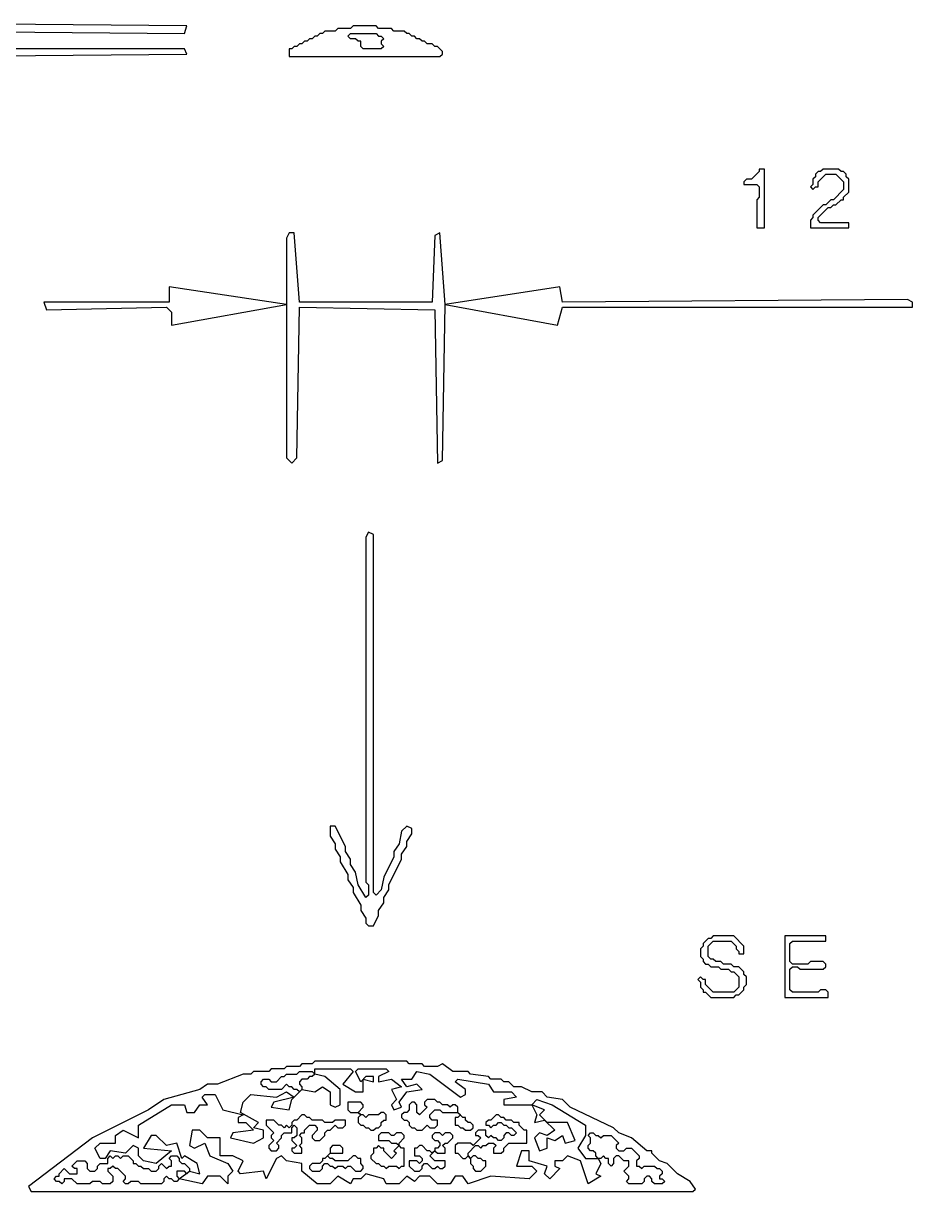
# Model space of a CAD drawing. Extents: x 17 to 323, y -435 to -5.
# Drawn here: x 168.1 to 202.9, y -97.3 to -51.6 of the extents above; entities that cross this region are included whole.
import ezdxf

# ---------------------------------------------------------------- set-up
doc = ezdxf.new("R2010")
doc.units = 0

msp = doc.modelspace()

# ---------------------------------------------------------------- linework, layer by layer
at = {"layer": 'CONTOURS'}
for p, q in [((174.5, -51.7), (163.3, -51.6)), ((163.6, -51.9), (174.4, -52)), ((174.4, -52), (174.5, -51.7)), ((179.7, -52), (179.6, -52.1)), ((179.8, -52), (179.7, -52)), ((179.9, -51.9), (179.8, -52)), ((180.3, -51.9), (179.9, -51.9)), ((180.4, -51.8), (180.3, -51.9)), ((180.9, -51.8), (180.4, -51.8)), ((180.8, -52.1), (180.9, -52)), ((181, -51.7), (180.9, -51.8)), ((180.9, -52), (181.9, -52)), ((181.9, -51.7), (181, -51.7)), ((182, -51.8), (181.9, -51.7)), ((181.9, -52), (182, -52.1)), ((182.5, -51.8), (182, -51.8)), ((182.6, -51.9), (182.5, -51.8)), ((183, -51.9), (182.6, -51.9)), ((183.1, -52), (183, -51.9)), ((183.2, -52), (183.1, -52)), ((183.3, -52.1), (183.2, -52)), ((178.7, -52.5), (178.6, -52.6)), ((178.8, -52.5), (178.7, -52.5)), ((178.9, -52.4), (178.8, -52.5)), ((179, -52.4), (178.9, -52.4)), ((179.1, -52.3), (179, -52.4)), ((179.2, -52.3), (179.1, -52.3)), ((179.3, -52.2), (179.2, -52.3)), ((179.4, -52.2), (179.3, -52.2)), ((179.5, -52.1), (179.4, -52.2)), ((179.6, -52.1), (179.5, -52.1)), ((180.9, -52.2), (180.8, -52.1)), ((181.1, -52.2), (180.9, -52.2)), ((181.2, -52.3), (181.1, -52.2)), ((181.3, -52.3), (181.2, -52.3)), ((181.3, -52.5), (181.3, -52.3)), ((181.4, -52.6), (181.3, -52.5)), ((182, -52.1), (182.1, -52.1)), ((182.1, -52.1), (182.2, -52.2)), ((182.2, -52.2), (182.1, -52.3)), ((182.1, -52.3), (182.1, -52.4)), ((182.1, -52.4), (182.2, -52.5)), ((182.2, -52.5), (182.1, -52.6)), ((183.4, -52.1), (183.3, -52.1)), ((183.5, -52.2), (183.4, -52.1)), ((183.6, -52.2), (183.5, -52.2)), ((183.7, -52.3), (183.6, -52.2)), ((183.8, -52.3), (183.7, -52.3)), ((183.9, -52.4), (183.8, -52.3)), ((184.1, -52.4), (183.9, -52.4)), ((184.2, -52.5), (184.1, -52.4)), ((184.3, -52.5), (184.2, -52.5)), ((184.5, -52.7), (184.3, -52.5)), ((163.4, -52.9), (174.5, -52.8)), ((174.4, -52.6), (163.5, -52.6)), ((174.5, -52.8), (174.4, -52.6)), ((178.5, -52.6), (178.5, -52.9)), ((178.6, -52.6), (178.5, -52.6)), ((178.5, -52.9), (184.4, -52.9)), ((182.1, -52.6), (181.4, -52.6)), ((184.4, -52.9), (184.5, -52.8)), ((184.5, -52.8), (184.5, -52.7)), ((196.9, -57.4), (196.6, -57.7)), ((196.9, -57.3), (196.9, -57.4)), ((197.1, -57.3), (196.9, -57.3)), ((197.1, -59.6), (197.1, -57.3)), ((199.2, -57.4), (199.1, -57.5)), ((199.1, -57.5), (199.1, -57.6)), ((199.3, -57.4), (199.2, -57.4)), ((199.2, -57.8), (199.5, -57.5)), ((199.4, -57.3), (199.3, -57.4)), ((200, -57.3), (199.4, -57.3)), ((199.5, -57.5), (199.9, -57.5)), ((199.9, -57.5), (200.2, -57.8)), ((200.1, -57.4), (200, -57.3)), ((200.2, -57.4), (200.1, -57.4)), ((200.3, -57.5), (200.2, -57.4)), ((200.3, -57.6), (200.3, -57.5)), ((196.4, -57.7), (196.3, -57.8)), ((196.3, -57.8), (196.3, -57.9)), ((196.3, -57.9), (196.8, -57.9)), ((196.6, -57.7), (196.4, -57.7)), ((196.8, -57.9), (196.9, -58)), ((196.9, -58), (196.9, -58.4)), ((199, -57.9), (198.9, -58)), ((198.9, -58), (199, -58.1)), ((199.1, -57.6), (199, -57.7)), ((199, -57.7), (199, -57.9)), ((199, -58.1), (199.1, -58)), ((199.1, -58), (199.2, -58)), ((199.2, -58), (199.2, -57.8)), ((200.2, -57.8), (200.2, -58.1)), ((200.4, -57.7), (200.3, -57.6)), ((200.4, -58.2), (200.4, -57.7)), ((196.9, -58.4), (196.8, -58.5)), ((200.2, -58.1), (199.8, -58.5)), ((200.2, -58.4), (200.4, -58.2)), ((200.2, -58.5), (200.2, -58.4)), ((196.8, -58.5), (196.8, -59.6)), ((199.4, -58.7), (199, -59.1)), ((199.2, -59.2), (199.6, -58.8)), ((199.5, -58.7), (199.4, -58.7)), ((199.7, -58.5), (199.5, -58.7)), ((199.6, -58.8), (199.7, -58.8)), ((199.8, -58.5), (199.7, -58.5)), ((199.7, -58.8), (199.8, -58.7)), ((199.8, -58.7), (199.9, -58.7)), ((199.9, -58.7), (200.1, -58.5)), ((200.1, -58.5), (200.2, -58.5)), ((199, -59.2), (198.9, -59.3)), ((198.9, -59.3), (198.9, -59.6)), ((199, -59.1), (199, -59.2)), ((199.2, -59.3), (199.2, -59.2)), ((199.3, -59.4), (199.2, -59.3)), ((200.4, -59.4), (199.3, -59.4)), ((200.4, -59.6), (200.4, -59.4)), ((178.5, -59.8), (178.4, -60)), ((178.7, -59.8), (178.5, -59.8)), ((178.9, -62.5), (178.7, -59.8)), ((184.4, -59.8), (184.2, -59.9)), ((184.6, -62.6), (184.4, -59.8)), ((196.8, -59.6), (197.1, -59.6)), ((198.9, -59.6), (200.4, -59.6)), ((178.4, -60), (178.4, -62.6)), ((184.2, -59.9), (184.1, -62.5)), ((178.4, -62.6), (173.8, -61.9)), ((173.8, -61.9), (173.8, -62.5)), ((189.1, -61.9), (184.6, -62.6)), ((189.2, -62.5), (189.1, -61.9)), ((168.9, -62.5), (169, -62.8)), ((173.8, -62.5), (168.9, -62.5)), ((173.9, -63.4), (178.4, -62.6)), ((178.4, -62.6), (178.4, -68.6)), ((184.1, -62.5), (178.9, -62.5)), ((184.5, -68.7), (184.6, -62.6)), ((184.6, -62.6), (189, -63.4)), ((202.7, -62.4), (189.2, -62.5)), ((202.9, -62.5), (202.7, -62.4)), ((202.9, -62.7), (202.9, -62.5)), ((169, -62.8), (173.7, -62.7)), ((173.7, -62.7), (173.9, -62.9)), ((173.9, -62.9), (173.9, -63.4)), ((178.8, -68.6), (178.9, -62.7)), ((178.9, -62.7), (184.2, -62.8)), ((184.2, -62.8), (184.3, -68.8)), ((189, -63.4), (189.2, -62.7)), ((189.2, -62.7), (202.9, -62.7)), ((178.4, -68.6), (178.6, -68.8)), ((178.6, -68.8), (178.8, -68.6)), ((184.3, -68.8), (184.5, -68.7)), ((181.6, -71.5), (181.5, -71.7)), ((181.5, -71.7), (181.5, -85.2)), ((181.8, -71.6), (181.6, -71.5)), ((181.8, -85.6), (181.8, -71.6)), ((180.3, -83), (180.1, -83)), ((180.1, -83), (180.1, -83.4)), ((180.7, -83.8), (180.3, -83)), ((183.1, -83), (182.9, -83.2)), ((183.3, -83.1), (183.1, -83)), ((183.3, -83.3), (183.3, -83.1)), ((180.1, -83.4), (180.3, -83.7)), ((182.9, -83.2), (182.8, -83.7)), ((183.1, -83.6), (183.3, -83.3)), ((183.1, -83.8), (183.1, -83.6)), ((180.3, -83.7), (180.3, -83.9)), ((180.3, -83.9), (180.5, -84.2)), ((180.7, -84), (180.7, -83.8)), ((180.9, -84.3), (180.7, -84)), ((182.8, -83.7), (182.6, -84)), ((182.6, -84), (182.6, -84.2)), ((182.9, -84.1), (183.1, -83.8)), ((180.5, -84.2), (180.5, -84.4)), ((180.5, -84.4), (180.8, -84.9)), ((180.9, -84.5), (180.9, -84.3)), ((181.1, -84.8), (180.9, -84.5)), ((182.6, -84.2), (182.2, -85)), ((182.4, -85.3), (182.9, -84.3)), ((182.9, -84.3), (182.9, -84.1)), ((180.8, -84.9), (180.8, -85.1)), ((181.2, -85.3), (181.1, -84.8)), ((182.2, -85), (182.1, -85.5)), ((180.8, -85.1), (181, -85.4)), ((181, -85.4), (181, -85.6)), ((181.5, -85.8), (181.2, -85.3)), ((181.5, -85.2), (181.6, -85.3)), ((181.6, -85.3), (181.6, -85.7)), ((182.4, -85.5), (182.4, -85.3)), ((181, -85.6), (181.3, -86.1)), ((181.6, -85.7), (181.5, -85.8)), ((181.9, -85.7), (181.8, -85.6)), ((182.1, -85.5), (181.9, -85.7)), ((182.2, -85.8), (182.4, -85.5)), ((182.2, -86), (182.2, -85.8)), ((181.3, -86.1), (181.3, -86.3)), ((181.3, -86.3), (181.5, -86.6)), ((182, -86.3), (182.2, -86)), ((182, -86.5), (182, -86.3)), ((181.5, -86.6), (181.5, -86.8)), ((181.5, -86.8), (181.6, -86.9)), ((181.8, -86.9), (182, -86.5)), ((181.6, -86.9), (181.8, -86.9)), ((194.7, -87.7), (194.6, -87.8)), ((194.9, -87.4), (194.7, -87.6)), ((194.7, -87.6), (194.7, -87.7)), ((195, -87.4), (194.9, -87.4)), ((194.9, -87.7), (195.1, -87.5)), ((194.9, -88.1), (194.9, -87.7)), ((195.1, -87.3), (195, -87.4)), ((195.9, -87.3), (195.1, -87.3)), ((195.1, -87.5), (195.8, -87.5)), ((195.8, -87.5), (196, -87.7)), ((196.3, -87.7), (195.9, -87.3)), ((196, -87.7), (196, -87.8)), ((196.3, -88), (196.3, -87.7)), ((197.9, -87.3), (197.9, -89.7)), ((199.5, -87.3), (197.9, -87.3)), ((198.1, -87.6), (198.2, -87.5)), ((198.1, -88.3), (198.1, -87.6)), ((198.2, -87.5), (199.5, -87.5)), ((199.5, -87.5), (199.5, -87.3)), ((194.6, -87.8), (194.6, -88.1)), ((194.6, -88.1), (194.7, -88.2)), ((194.7, -88.2), (194.7, -88.3)), ((195, -88.2), (194.9, -88.1)), ((195.1, -88.2), (195, -88.2)), ((195.2, -88.3), (195.1, -88.2)), ((196, -87.8), (196.1, -87.9)), ((196.1, -87.9), (196.1, -88)), ((196.1, -88), (196.3, -88)), ((194.7, -88.3), (194.8, -88.4)), ((194.8, -88.4), (194.9, -88.4)), ((194.9, -88.4), (195, -88.5)), ((195, -88.5), (195.3, -88.5)), ((195.4, -88.3), (195.2, -88.3)), ((195.3, -88.5), (195.4, -88.6)), ((195.5, -88.4), (195.4, -88.3)), ((195.4, -88.6), (195.7, -88.6)), ((195.8, -88.4), (195.5, -88.4)), ((195.7, -88.6), (195.8, -88.7)), ((195.9, -88.5), (195.8, -88.4)), ((196.1, -88.5), (195.9, -88.5)), ((196.3, -88.7), (196.1, -88.5)), ((198.2, -88.4), (198.1, -88.3)), ((198.1, -88.6), (198.2, -88.5)), ((198.1, -89.4), (198.1, -88.6)), ((198.8, -88.4), (198.2, -88.4)), ((198.2, -88.5), (198.4, -88.5)), ((198.4, -88.5), (198.5, -88.6)), ((198.5, -88.6), (199.4, -88.6)), ((198.9, -88.3), (198.8, -88.4)), ((199.4, -88.3), (198.9, -88.3)), ((199.5, -88.4), (199.4, -88.3)), ((199.4, -88.6), (199.5, -88.5)), ((199.5, -88.5), (199.5, -88.4)), ((194.6, -88.9), (194.5, -89)), ((194.5, -89), (194.6, -89.1)), ((194.7, -89), (194.6, -88.9)), ((194.6, -89.1), (194.6, -89.3)), ((194.8, -89), (194.7, -89)), ((194.8, -89.2), (194.8, -89)), ((195.8, -88.7), (195.9, -88.7)), ((195.9, -88.7), (196.1, -88.9)), ((196.1, -88.9), (196.1, -89.3)), ((196.3, -88.8), (196.3, -88.7)), ((196.4, -88.9), (196.3, -88.8)), ((196.4, -89.2), (196.4, -88.9)), ((194.6, -89.3), (194.7, -89.4)), ((194.7, -89.4), (194.7, -89.5)), ((194.7, -89.5), (194.8, -89.5)), ((195.1, -89.5), (194.8, -89.2)), ((194.8, -89.5), (195, -89.7)), ((195.9, -89.5), (195.1, -89.5)), ((196.1, -89.3), (195.9, -89.5)), ((196.1, -89.6), (196.3, -89.4)), ((196.3, -89.3), (196.4, -89.2)), ((196.3, -89.4), (196.3, -89.3)), ((198.2, -89.5), (198.1, -89.4)), ((199.2, -89.5), (198.2, -89.5)), ((199.3, -89.4), (199.2, -89.5)), ((199.5, -89.4), (199.3, -89.4)), ((199.6, -89.5), (199.5, -89.4)), ((199.6, -89.7), (199.6, -89.5)), ((195, -89.7), (195.9, -89.7)), ((195.9, -89.7), (196, -89.6)), ((196, -89.6), (196.1, -89.6)), ((197.9, -89.7), (199.6, -89.7)), ((179, -92.3), (178.9, -92.4)), ((179.4, -92.3), (179, -92.3)), ((179.5, -92.2), (179.4, -92.3)), ((183.1, -92.2), (179.5, -92.2)), ((183.2, -92.3), (183.1, -92.2)), ((183.7, -92.3), (183.2, -92.3)), ((183.8, -92.4), (183.7, -92.3)), ((184.5, -92.3), (184.3, -92.4)), ((184.9, -92.6), (184.5, -92.3)), ((176.7, -92.7), (175.7, -93.1)), ((177, -92.7), (176.7, -92.7)), ((177.1, -92.6), (177, -92.7)), ((177.7, -92.6), (177.1, -92.6)), ((177.8, -92.5), (177.7, -92.6)), ((178.3, -92.5), (177.8, -92.5)), ((178.4, -92.4), (178.3, -92.5)), ((178.3, -92.8), (178.4, -92.7)), ((178.9, -92.4), (178.4, -92.4)), ((178.4, -92.7), (178.8, -92.7)), ((178.8, -92.7), (178.9, -92.6)), ((178.9, -92.6), (179.4, -92.6)), ((179.4, -92.6), (179.5, -92.7)), ((179.5, -92.7), (179.4, -92.8)), ((179.5, -92.7), (179.5, -92.5)), ((179.5, -92.5), (180.9, -92.5)), ((179.9, -92.8), (179.5, -92.7)), ((181, -92.6), (180.6, -93.1)), ((180.9, -92.5), (181, -92.6)), ((181.1, -92.6), (181.2, -92.5)), ((181.3, -93), (181.1, -92.6)), ((181.2, -92.5), (182.3, -92.5)), ((182.4, -92.6), (182, -92.8)), ((182.3, -92.5), (182.4, -92.6)), ((183.3, -92.9), (183.5, -92.6)), ((183.5, -92.6), (184, -92.7)), ((184.3, -92.4), (183.8, -92.4)), ((184, -92.7), (185.2, -93.6)), ((185.5, -92.6), (184.9, -92.6)), ((185.6, -92.7), (185.5, -92.6)), ((186.3, -92.8), (185.6, -92.7)), ((175.3, -93.1), (175, -93.3)), ((175.7, -93.1), (175.3, -93.1)), ((177.4, -93), (177.5, -92.9)), ((177.4, -93.1), (177.4, -93)), ((177.5, -93.2), (177.4, -93.1)), ((177.5, -92.9), (177.7, -92.9)), ((177.6, -93.2), (177.5, -93.2)), ((177.7, -93.3), (177.6, -93.2)), ((177.7, -92.9), (177.8, -93)), ((177.8, -93), (178, -93)), ((178, -93), (178.2, -92.8)), ((178.2, -92.8), (178.3, -92.8)), ((178.4, -93.1), (178.2, -93.3)), ((178.5, -93.2), (178.4, -93.1)), ((178.6, -93.2), (178.5, -93.2)), ((178.7, -93.3), (178.6, -93.2)), ((179, -92.9), (178.9, -93)), ((178.9, -93), (178.9, -93.1)), ((178.9, -93.1), (179, -93.2)), ((179.2, -92.9), (179, -92.9)), ((179, -93.2), (179, -93.3)), ((179.3, -92.8), (179.2, -92.9)), ((179.4, -92.8), (179.3, -92.8)), ((179.5, -93.4), (179.8, -93.2)), ((179.8, -93.2), (180.1, -93.4)), ((180.5, -93.3), (179.9, -92.8)), ((180.6, -93.1), (181.1, -93.4)), ((181.5, -92.8), (181.3, -93)), ((181.4, -93.4), (181.4, -92.9)), ((181.4, -92.9), (181.8, -93)), ((181.8, -92.8), (181.5, -92.8)), ((181.8, -93), (181.8, -92.8)), ((182, -92.8), (182, -93)), ((182, -93), (182.5, -92.9)), ((182.5, -92.9), (182.9, -93.2)), ((182.9, -93.2), (182.5, -93.3)), ((183.1, -93.2), (182.9, -92.9)), ((182.9, -92.9), (183.3, -92.9)), ((183.5, -93.1), (183.1, -93.2)), ((183.7, -93.3), (183.5, -93.1)), ((185, -93), (185.1, -92.9)), ((185.4, -93.3), (185, -93)), ((185.1, -92.9), (186.3, -93.1)), ((186.4, -92.9), (186.3, -92.8)), ((186.3, -93.1), (186.5, -93.4)), ((186.8, -92.9), (186.4, -92.9)), ((186.9, -93), (186.8, -92.9)), ((187.1, -93), (186.9, -93)), ((187.3, -93.2), (187.1, -93)), ((187.6, -93.2), (187.3, -93.2)), ((188, -93.4), (187.6, -93.2)), ((175, -93.3), (173.6, -93.7)), ((175.1, -93.6), (175.2, -93.5)), ((175.3, -93.9), (175.1, -93.6)), ((175.2, -93.5), (175.6, -93.5)), ((175.6, -93.5), (175.9, -94.1)), ((176.7, -93.8), (177, -93.5)), ((177, -93.5), (178, -93.6)), ((178.2, -93.3), (177.7, -93.3)), ((178.7, -93.6), (177.9, -93.8)), ((178, -93.6), (178.4, -93.4)), ((178.4, -93.4), (178.7, -93.6)), ((178.6, -93.7), (179, -93.3)), ((178.8, -93.3), (178.7, -93.3)), ((178.9, -93.4), (178.8, -93.3)), ((179, -93.3), (178.9, -93.4)), ((179, -93.3), (179.5, -93.4)), ((180.1, -93.4), (180.1, -93.9)), ((180.5, -93.9), (180.5, -93.3)), ((181.1, -93.4), (181.4, -93.4)), ((182.5, -93.3), (182.7, -93.7)), ((182.8, -93.8), (183.1, -93.4)), ((183.1, -93.4), (183.7, -93.3)), ((185.2, -93.6), (185.4, -93.5)), ((185.4, -93.5), (185.4, -93.3)), ((186.5, -93.4), (187.2, -93.4)), ((187.4, -93.6), (186.9, -93.7)), ((187.2, -93.4), (187.4, -93.6)), ((188.4, -93.4), (188, -93.4)), ((188.6, -93.6), (188.4, -93.4)), ((189.2, -93.7), (188.6, -93.6)), ((173, -94.1), (170.8, -95.2)), ((172.6, -94.7), (173.9, -93.9)), ((173.6, -93.7), (173, -94.1)), ((173.9, -93.9), (174.4, -93.9)), ((174.4, -93.9), (174.5, -94.2)), ((174.8, -94.2), (175, -93.9)), ((175, -93.9), (175.3, -93.9)), ((175.9, -94.1), (176.7, -94.3)), ((176.6, -94.2), (176.7, -93.8)), ((177.9, -93.8), (177.8, -94)), ((177.8, -94), (178.5, -94.1)), ((178.5, -94.1), (178.6, -93.7)), ((180.1, -93.9), (180.3, -94)), ((180.3, -94), (180.5, -93.9)), ((180.8, -93.8), (180.8, -94.1)), ((181.3, -93.8), (180.8, -93.8)), ((180.8, -94.1), (180.9, -94.2)), ((181.2, -94.2), (181.4, -94)), ((181.4, -93.9), (181.3, -93.8)), ((181.4, -94), (181.4, -93.9)), ((182.7, -93.7), (182.5, -93.9)), ((182.5, -93.9), (182.6, -94.1)), ((182.6, -94.1), (182.9, -94)), ((182.9, -94), (182.8, -93.8)), ((183.2, -94.1), (183.1, -94.2)), ((183.3, -93.8), (183.2, -93.9)), ((183.2, -93.9), (183.2, -94.1)), ((183.4, -93.8), (183.3, -93.8)), ((183.5, -93.9), (183.4, -93.8)), ((183.5, -94.2), (183.5, -93.9)), ((183.9, -94), (183.6, -94.3)), ((183.9, -93.7), (183.8, -93.8)), ((183.8, -93.8), (183.8, -93.9)), ((183.8, -93.9), (183.9, -94)), ((184.2, -93.7), (183.9, -93.7)), ((184, -94.3), (184.2, -94.1)), ((184.3, -93.8), (184.2, -93.7)), ((184.2, -94.1), (184.4, -94.1)), ((184.4, -93.8), (184.3, -93.8)), ((184.5, -93.9), (184.4, -93.8)), ((184.4, -94.1), (184.5, -94.2)), ((184.7, -93.9), (184.5, -93.9)), ((184.8, -94), (184.7, -93.9)), ((184.9, -93.9), (184.8, -94)), ((185, -93.9), (184.9, -93.9)), ((185.1, -94), (185, -93.9)), ((185.1, -94.2), (185.1, -94)), ((186.9, -93.7), (186.9, -93.9)), ((186.9, -93.9), (188, -93.9)), ((188, -93.9), (188.2, -93.7)), ((188, -93.9), (188.2, -94.3)), ((188.5, -94.1), (188, -93.9)), ((188.2, -93.7), (188.8, -93.9)), ((188.3, -94.3), (188.5, -94.1)), ((188.8, -93.9), (190.1, -94.7)), ((189.5, -94), (189.2, -93.7)), ((191.2, -94.8), (189.5, -94)), ((174.5, -94.2), (174.8, -94.2)), ((176.7, -94.3), (176.5, -94.4)), ((176.5, -94.4), (176.5, -94.6)), ((177.3, -94.6), (176.6, -94.2)), ((177.9, -94.5), (177.6, -94.5)), ((177.6, -94.5), (177.6, -94.7)), ((178.1, -94.7), (177.9, -94.5)), ((178.7, -94.5), (178.6, -94.6)), ((178.8, -94.5), (178.7, -94.5)), ((179, -94.3), (178.8, -94.5)), ((179.1, -94.3), (179, -94.3)), ((179.2, -94.4), (179.1, -94.3)), ((179.3, -94.4), (179.2, -94.4)), ((179.4, -94.5), (179.3, -94.4)), ((179.8, -94.5), (179.4, -94.5)), ((179.9, -94.6), (179.8, -94.5)), ((180.3, -94.5), (180.2, -94.6)), ((180.7, -94.5), (180.3, -94.5)), ((180.7, -94.7), (180.7, -94.5)), ((180.9, -94.2), (181.2, -94.2)), ((181.2, -94.2), (181.3, -94.3)), ((181.3, -94.3), (181.2, -94.2)), ((181.3, -94.3), (181.2, -94.4)), ((181.2, -94.4), (181.2, -94.6)), ((181.4, -94.3), (181.3, -94.3)), ((181.5, -94.4), (181.4, -94.3)), ((181.6, -94.3), (181.5, -94.4)), ((182, -94.3), (181.6, -94.3)), ((182.1, -94.2), (182, -94.3)), ((182.2, -94.2), (182.1, -94.2)), ((182.1, -94.6), (182.2, -94.5)), ((182.3, -94.3), (182.2, -94.2)), ((182.2, -94.5), (182.3, -94.5)), ((182.3, -94.5), (182.3, -94.3)), ((183, -94.2), (182.9, -94.3)), ((182.9, -94.3), (182.9, -94.4)), ((182.9, -94.4), (183, -94.5)), ((183.1, -94.2), (183, -94.2)), ((183, -94.5), (183.1, -94.5)), ((183.1, -94.5), (183.2, -94.6)), ((183.6, -94.3), (183.5, -94.2)), ((184, -94.4), (184, -94.3)), ((184.1, -94.5), (184, -94.4)), ((184.3, -94.5), (184.1, -94.5)), ((184.3, -94.7), (184.3, -94.5)), ((184.5, -94.2), (185.1, -94.2)), ((185.1, -94.4), (185, -94.4)), ((185, -94.4), (185, -94.7)), ((185.1, -94.2), (185.2, -94.3)), ((185.3, -94.4), (185.1, -94.2)), ((185.2, -94.3), (185.1, -94.4)), ((185.4, -94.4), (185.3, -94.4)), ((185.4, -94.5), (185.4, -94.4)), ((185.5, -94.6), (185.4, -94.5)), ((186.3, -94.5), (186.2, -94.6)), ((186.4, -94.5), (186.3, -94.5)), ((186.6, -94.3), (186.4, -94.5)), ((186.7, -94.3), (186.6, -94.3)), ((186.8, -94.4), (186.7, -94.3)), ((186.9, -94.4), (186.8, -94.4)), ((187, -94.5), (186.9, -94.4)), ((187.2, -94.5), (187, -94.5)), ((187.3, -94.6), (187.2, -94.5)), ((188.2, -94.3), (188.1, -94.6)), ((188.1, -94.6), (188.5, -94.5)), ((188.6, -94.6), (188.3, -94.3)), ((188.5, -94.5), (188.9, -94.9)), ((171.7, -95.1), (172, -94.9)), ((172, -94.9), (172.6, -95.2)), ((172.6, -95.2), (172.6, -94.7)), ((174.7, -94.9), (174.6, -95.5)), ((175, -94.9), (174.7, -94.9)), ((175.3, -95.2), (175, -94.9)), ((176.3, -95), (176.2, -95.2)), ((177.1, -94.9), (176.3, -95)), ((176.5, -94.6), (176.8, -94.6)), ((176.8, -94.6), (177.1, -94.9)), ((177.1, -94.8), (177.3, -94.6)), ((177.5, -94.9), (177.1, -94.8)), ((177.5, -95.2), (177.5, -94.9)), ((177.6, -94.7), (177.9, -95)), ((177.9, -95), (177.8, -95.1)), ((178.2, -94.7), (178.1, -94.7)), ((178.3, -94.8), (178.2, -94.7)), ((178.2, -95.1), (178.3, -95)), ((178.4, -94.7), (178.3, -94.8)), ((178.3, -95), (178.6, -95)), ((178.5, -94.8), (178.4, -94.7)), ((178.6, -94.7), (178.5, -94.8)), ((178.6, -94.6), (178.6, -94.7)), ((178.6, -94.8), (178.7, -94.7)), ((178.6, -95), (178.6, -94.8)), ((178.7, -94.7), (178.8, -94.8)), ((178.8, -94.8), (178.8, -95.1)), ((178.9, -95.1), (179, -95)), ((179, -95), (179.1, -95)), ((179.1, -94.9), (179.3, -94.7)), ((179.1, -95), (179.1, -94.9)), ((179.3, -94.7), (179.5, -94.7)), ((179.6, -94.9), (179.4, -95.1)), ((179.5, -94.7), (179.6, -94.8)), ((179.6, -94.8), (179.6, -94.9)), ((180.2, -94.6), (179.9, -94.6)), ((179.9, -95), (180, -94.9)), ((179.9, -95.1), (179.9, -95)), ((180, -94.9), (180.1, -94.9)), ((180.1, -94.9), (180.3, -94.7)), ((180.3, -94.7), (180.4, -94.8)), ((180.4, -94.8), (180.6, -94.8)), ((180.6, -94.8), (180.7, -94.7)), ((181.2, -94.6), (181.3, -94.7)), ((181.3, -94.7), (181.4, -94.7)), ((181.4, -94.7), (181.5, -94.8)), ((181.5, -94.8), (181.6, -94.8)), ((181.6, -94.8), (181.7, -94.9)), ((181.7, -94.9), (181.8, -94.9)), ((181.8, -94.9), (181.9, -94.8)), ((181.9, -94.8), (182, -94.8)), ((182, -94.8), (182.1, -94.7)), ((182.1, -95), (182, -95.1)), ((182.1, -94.7), (182.1, -94.6)), ((182.4, -95), (182.1, -95)), ((182.5, -95.1), (182.4, -95)), ((182.7, -95), (182.6, -95.1)), ((182.9, -95), (182.7, -95)), ((183, -95.1), (182.9, -95)), ((183.2, -94.6), (183.2, -94.7)), ((183.2, -94.7), (183.3, -94.8)), ((183.3, -94.8), (183.4, -94.8)), ((183.4, -94.8), (183.5, -94.9)), ((183.5, -94.9), (183.7, -94.9)), ((183.7, -94.9), (183.9, -94.7)), ((183.9, -94.7), (184, -94.8)), ((184, -94.8), (184.2, -94.8)), ((184.2, -95), (184.1, -95.1)), ((184.2, -94.8), (184.3, -94.7)), ((184.4, -95), (184.2, -95)), ((184.5, -95.1), (184.4, -95)), ((184.6, -95), (184.5, -95.1)), ((184.8, -95), (184.6, -95)), ((184.9, -95.1), (184.8, -95)), ((185, -94.7), (185.1, -94.7)), ((185.1, -94.7), (185.2, -94.8)), ((185.2, -94.8), (185.3, -94.8)), ((185.3, -94.8), (185.4, -94.9)), ((185.4, -94.9), (185.6, -94.9)), ((185.6, -94.6), (185.5, -94.6)), ((185.7, -94.7), (185.6, -94.6)), ((185.6, -94.9), (185.7, -94.8)), ((185.7, -94.8), (185.7, -94.7)), ((185.9, -94.9), (185.8, -95)), ((185.8, -95), (185.8, -95.1)), ((186.2, -94.9), (185.9, -94.9)), ((186.2, -94.6), (186.2, -94.7)), ((186.2, -94.7), (186.3, -94.7)), ((186.2, -95.1), (186.2, -94.9)), ((186.3, -94.7), (186.4, -94.8)), ((186.4, -94.8), (186.5, -94.7)), ((186.5, -94.7), (186.6, -94.7)), ((186.6, -94.7), (186.7, -94.6)), ((186.7, -94.6), (186.8, -94.6)), ((186.8, -94.6), (186.9, -94.7)), ((186.9, -94.7), (187, -94.7)), ((187, -95), (186.9, -95.1)), ((187, -94.7), (187.1, -94.8)), ((187.1, -95), (187, -95)), ((187.1, -94.8), (187.2, -94.8)), ((187.2, -95.1), (187.1, -95)), ((187.2, -94.8), (187.4, -95)), ((187.5, -94.6), (187.3, -94.6)), ((187.4, -95), (187.3, -95.1)), ((187.5, -94.7), (187.5, -94.6)), ((187.7, -94.9), (187.5, -94.7)), ((187.8, -94.9), (187.7, -94.9)), ((187.8, -95.4), (187.8, -94.9)), ((188.3, -95), (188.1, -95.2)), ((188.6, -95.1), (188.3, -95)), ((189.4, -94.6), (188.6, -94.6)), ((188.9, -94.9), (188.6, -95.1)), ((189.7, -95.3), (189.4, -94.6)), ((190.1, -94.7), (190.1, -95.1)), ((190.2, -95.1), (190.3, -95)), ((190.3, -95), (190.4, -95)), ((190.4, -95), (190.5, -95.1)), ((191.4, -95), (191.2, -94.8)), ((191.9, -95.2), (191.4, -95)), ((170.8, -95.2), (168.3, -97.1)), ((170.9, -95.6), (171.1, -95.4)), ((171.1, -95.4), (171.7, -95.4)), ((171.7, -95.4), (171.7, -95.1)), ((172.4, -95.5), (172.1, -95.8)), ((172.6, -95.6), (172.4, -95.5)), ((173.1, -95.1), (172.8, -95.6)), ((173.3, -95.1), (173.1, -95.1)), ((173.7, -95.5), (173.3, -95.1)), ((174.1, -95.4), (173.7, -95.5)), ((174.3, -96), (174.1, -95.4)), ((174.6, -95.5), (174.8, -95.6)), ((174.8, -95.6), (175.2, -95.4)), ((175.2, -95.4), (175.4, -95.9)), ((175.8, -95.2), (175.3, -95.2)), ((175.8, -95.9), (175.8, -95.2)), ((176.2, -95.2), (177.1, -95.4)), ((177.1, -95.4), (177.5, -95.2)), ((177.9, -95.3), (177.7, -95.5)), ((177.7, -95.5), (177.7, -95.6)), ((177.8, -95.1), (177.8, -95.2)), ((177.8, -95.2), (177.9, -95.3)), ((178, -95.4), (178.2, -95.2)), ((178.1, -95.5), (178, -95.4)), ((178.1, -95.6), (178.1, -95.5)), ((178.2, -95.2), (178.2, -95.1)), ((178.7, -95.2), (178.6, -95.2)), ((178.6, -95.2), (178.6, -95.3)), ((178.6, -95.3), (178.8, -95.5)), ((178.8, -95.1), (178.7, -95.2)), ((178.8, -95.5), (178.7, -95.6)), ((179, -95.2), (178.9, -95.1)), ((178.9, -95.5), (179, -95.4)), ((179, -95.6), (178.9, -95.5)), ((179, -95.4), (179, -95.2)), ((179.4, -95.1), (179.4, -95.2)), ((179.4, -95.2), (179.5, -95.3)), ((179.5, -95.3), (179.7, -95.3)), ((179.7, -95.3), (179.9, -95.1)), ((180.2, -95.5), (180.1, -95.6)), ((180.5, -95.5), (180.2, -95.5)), ((180.6, -95.6), (180.5, -95.5)), ((182, -95.5), (181.9, -95.6)), ((182, -95.1), (182, -95.3)), ((182, -95.3), (182.4, -95.3)), ((182.1, -95.6), (182, -95.5)), ((182.4, -95.3), (182.5, -95.4)), ((182.6, -95.1), (182.5, -95.1)), ((182.5, -95.4), (182.7, -95.4)), ((182.8, -95.5), (182.6, -95.7)), ((182.7, -95.4), (182.8, -95.5)), ((182.8, -95.4), (183, -95.2)), ((182.8, -95.5), (182.8, -95.4)), ((182.9, -95.6), (182.8, -95.5)), ((183, -95.2), (183, -95.1)), ((183.6, -95.5), (183.5, -95.6)), ((183.7, -95.5), (183.6, -95.5)), ((183.9, -95.7), (183.7, -95.5)), ((184.1, -95.1), (184.1, -95.2)), ((184.1, -95.2), (184.2, -95.3)), ((184.2, -95.3), (184.3, -95.3)), ((184.3, -95.3), (184.4, -95.4)), ((184.4, -95.5), (184.3, -95.6)), ((184.4, -95.4), (184.4, -95.5)), ((184.5, -95.5), (184.6, -95.4)), ((184.6, -95.6), (184.5, -95.5)), ((184.6, -95.4), (184.7, -95.4)), ((184.7, -95.4), (184.9, -95.2)), ((184.9, -95.2), (184.9, -95.1)), ((185.1, -95.4), (185, -95.5)), ((185, -95.5), (185, -95.8)), ((185.6, -95.4), (185.1, -95.4)), ((185.5, -95.8), (185.8, -95.5)), ((185.7, -95.5), (185.6, -95.4)), ((186, -95.2), (185.7, -95.5)), ((185.8, -95.1), (185.9, -95.1)), ((185.8, -95.5), (185.9, -95.5)), ((185.9, -95.1), (186, -95.2)), ((185.9, -95.5), (186, -95.6)), ((186, -95.6), (186.1, -95.5)), ((186.1, -95.5), (186.2, -95.5)), ((186.3, -95.2), (186.2, -95.1)), ((186.2, -95.5), (186.3, -95.4)), ((186.4, -95.1), (186.3, -95.2)), ((186.3, -95.4), (186.5, -95.4)), ((186.5, -95.2), (186.4, -95.1)), ((186.6, -95.2), (186.5, -95.2)), ((186.5, -95.4), (186.6, -95.5)), ((186.6, -95.5), (186.5, -95.6)), ((186.7, -95.3), (186.6, -95.2)), ((186.8, -95.3), (186.7, -95.3)), ((186.9, -95.2), (186.8, -95.3)), ((186.9, -95.1), (186.9, -95.2)), ((186.9, -95.6), (187.1, -95.4)), ((187.1, -95.4), (187.8, -95.4)), ((187.3, -95.1), (187.2, -95.1)), ((188.1, -95.2), (188.3, -95.7)), ((188.6, -95.6), (188.6, -95.2)), ((188.6, -95.2), (188.9, -95.3)), ((188.9, -95.3), (189.2, -95.1)), ((189.2, -95.1), (189.3, -95.4)), ((189.3, -95.4), (189.7, -95.3)), ((190.1, -95.1), (189.8, -95.6)), ((190.3, -95.2), (190.2, -95.1)), ((190.2, -95.5), (190.3, -95.4)), ((190.2, -95.6), (190.2, -95.5)), ((190.3, -95.4), (190.3, -95.2)), ((190.5, -95.1), (190.6, -95.1)), ((190.6, -95.1), (190.7, -95.2)), ((190.7, -95.2), (190.8, -95.1)), ((190.8, -95.1), (191.1, -95.1)), ((191.1, -95.1), (191.4, -95.4)), ((191.4, -95.4), (191.3, -95.5)), ((191.3, -95.5), (191.3, -95.6)), ((192.5, -95.7), (191.9, -95.2)), ((171.1, -96), (170.9, -95.6)), ((171.5, -95.7), (171.3, -96)), ((171.4, -96), (171.5, -95.9)), ((172.1, -95.8), (171.5, -95.7)), ((171.5, -95.9), (171.6, -96)), ((171.6, -96), (171.7, -95.9)), ((171.7, -95.9), (171.8, -95.9)), ((171.8, -95.9), (171.9, -96)), ((171.9, -96), (172, -95.9)), ((172, -95.9), (172.2, -95.9)), ((172.2, -95.9), (172.4, -96.1)), ((172.6, -95.9), (172.6, -95.6)), ((172.8, -96.1), (172.6, -95.9)), ((172.8, -95.6), (173.9, -95.7)), ((173.9, -95.7), (173.3, -96.2)), ((173.8, -96), (173.9, -95.9)), ((173.9, -95.9), (174.1, -95.9)), ((174.1, -95.9), (174.2, -96)), ((174.4, -95.9), (174.3, -96)), ((174.9, -96.2), (174.4, -95.9)), ((175.4, -95.9), (176.1, -96.2)), ((176.3, -95.9), (175.8, -95.9)), ((176.7, -96.1), (176.3, -95.9)), ((177.7, -95.6), (177.8, -95.7)), ((177.8, -95.7), (178, -95.7)), ((178, -95.7), (178.1, -95.6)), ((178.2, -95.9), (178, -96)), ((178.4, -96.1), (178.2, -95.9)), ((178.7, -95.6), (178.6, -95.6)), ((178.6, -95.6), (178.6, -95.7)), ((178.6, -95.7), (178.7, -95.8)), ((178.7, -95.8), (179, -95.8)), ((179, -95.8), (179, -95.6)), ((180.1, -95.8), (179.9, -96)), ((180, -95.9), (180.1, -95.8)), ((180.1, -96), (180, -95.9)), ((180.1, -95.6), (180.1, -95.8)), ((180.1, -95.8), (180.6, -95.8)), ((180.6, -95.8), (180.6, -95.6)), ((181, -95.9), (180.8, -96.1)), ((181.1, -95.9), (181, -95.9)), ((181.2, -96), (181.1, -95.9)), ((181.8, -95.8), (181.7, -95.9)), ((181.7, -95.9), (181.7, -96)), ((181.9, -95.6), (181.8, -95.6)), ((181.8, -95.6), (181.8, -95.8)), ((182.2, -95.6), (182.1, -95.6)), ((182.2, -95.7), (182.2, -95.6)), ((182.5, -96), (182.2, -95.7)), ((182.7, -95.8), (182.5, -96)), ((182.6, -95.7), (182.7, -95.8)), ((183, -95.6), (182.9, -95.6)), ((183, -96.3), (183, -95.6)), ((183.5, -95.6), (183.4, -95.6)), ((183.4, -95.6), (183.4, -95.9)), ((183.4, -95.9), (183.6, -95.9)), ((183.6, -95.9), (183.7, -96)), ((184, -95.7), (183.9, -95.7)), ((184.1, -95.8), (184, -95.7)), ((184, -95.9), (184.2, -95.7)), ((184.2, -96.1), (184, -95.9)), ((184.2, -95.7), (184.1, -95.8)), ((184.3, -95.6), (184.2, -95.6)), ((184.2, -95.6), (184.2, -95.7)), ((184.2, -95.7), (184.3, -95.8)), ((184.3, -95.8), (184.6, -95.8)), ((184.6, -95.8), (184.6, -95.6)), ((185, -95.8), (185.1, -95.8)), ((185.1, -95.8), (185.3, -96)), ((185.4, -96), (185.5, -95.9)), ((185.5, -95.9), (185.5, -95.8)), ((185.5, -95.9), (185.6, -96)), ((185.6, -96), (185.5, -95.9)), ((185.7, -95.9), (185.6, -96)), ((185.8, -95.9), (185.7, -95.9)), ((185.9, -96), (185.8, -95.9)), ((186.5, -95.6), (186.5, -95.8)), ((186.5, -95.8), (186.8, -95.8)), ((186.8, -95.8), (186.9, -95.7)), ((186.9, -95.7), (186.9, -95.6)), ((187.6, -95.7), (187.4, -96.3)), ((187.9, -95.7), (187.6, -95.7)), ((187.9, -96.1), (187.9, -95.7)), ((188.3, -95.7), (188.6, -95.6)), ((189.4, -95.9), (189.2, -96.1)), ((189.9, -96.1), (189.4, -95.9)), ((189.8, -95.6), (190.1, -96)), ((190.3, -95.7), (190.2, -95.6)), ((190.4, -95.7), (190.3, -95.7)), ((190.5, -95.8), (190.4, -95.7)), ((190.5, -95.9), (190.5, -95.8)), ((190.6, -96), (190.5, -95.9)), ((190.8, -95.9), (190.7, -96)), ((190.9, -96), (190.8, -95.9)), ((191.3, -95.9), (191.2, -96)), ((191.3, -95.6), (191.4, -95.7)), ((191.4, -95.9), (191.3, -95.9)), ((191.4, -95.7), (191.6, -95.7)), ((191.6, -96.1), (191.4, -95.9)), ((191.6, -95.7), (191.7, -95.6)), ((191.7, -95.6), (191.9, -95.6)), ((191.9, -95.6), (192.2, -95.9)), ((192.2, -95.9), (192.2, -96)), ((192.7, -95.7), (192.5, -95.7)), ((192.7, -95.8), (192.7, -95.7)), ((193, -96.1), (192.7, -95.8)), ((169.5, -96.6), (169.7, -96.4)), ((169.7, -96.4), (169.9, -96.6)), ((170, -96.3), (170.2, -96.1)), ((170.1, -96.4), (170, -96.3)), ((170.2, -96.4), (170.1, -96.4)), ((170.2, -96.1), (170.5, -96.1)), ((170.2, -96.6), (170.2, -96.4)), ((170.5, -96.1), (170.6, -96.2)), ((170.6, -96.2), (170.6, -96.4)), ((170.6, -96.4), (170.7, -96.5)), ((170.9, -96.5), (171, -96.4)), ((171, -96.3), (171.1, -96.2)), ((171, -96.4), (171, -96.3)), ((171.3, -96), (171.1, -96)), ((171.1, -96.2), (171.4, -96.2)), ((171.4, -96.2), (171.4, -96)), ((171.5, -96.4), (171.4, -96.4)), ((171.4, -96.4), (171.4, -96.5)), ((171.6, -96.3), (171.5, -96.4)), ((171.7, -96.4), (171.6, -96.3)), ((171.8, -96.4), (171.7, -96.4)), ((172.1, -96.7), (171.8, -96.4)), ((172.4, -96.1), (172.4, -96.2)), ((172.4, -96.2), (172.5, -96.2)), ((172.5, -96.2), (172.6, -96.3)), ((172.6, -96.3), (172.7, -96.3)), ((172.7, -96.3), (172.8, -96.4)), ((173.3, -96.2), (172.8, -96.1)), ((172.8, -96.4), (173, -96.4)), ((173, -96.4), (173.1, -96.5)), ((173.3, -96.5), (173.4, -96.4)), ((173.4, -96.3), (173.5, -96.2)), ((173.4, -96.4), (173.4, -96.3)), ((173.5, -96.2), (173.7, -96.4)), ((173.7, -96.4), (173.8, -96.3)), ((173.9, -96.1), (173.8, -96)), ((173.8, -96.3), (173.9, -96.3)), ((173.9, -96.3), (173.9, -96.1)), ((174.2, -96), (174.2, -96.1)), ((174.2, -96.1), (174.3, -96.2)), ((174.3, -96.2), (174.4, -96.2)), ((174.4, -96.2), (174.6, -96.4)), ((174.6, -96.4), (174.6, -96.5)), ((175, -96.6), (174.9, -96.2)), ((176.1, -96.2), (176.3, -96.5)), ((176.5, -96.5), (176.7, -96.1)), ((178, -96), (177.6, -96.8)), ((179, -96.2), (178.4, -96.1)), ((179, -96.5), (179, -96.2)), ((179.4, -96.2), (179.3, -96.3)), ((179.3, -96.3), (179.3, -96.4)), ((179.3, -96.4), (179.4, -96.5)), ((179.7, -96.2), (179.4, -96.2)), ((179.8, -96.1), (179.7, -96.2)), ((179.7, -96.5), (179.8, -96.4)), ((179.9, -96), (179.8, -96)), ((179.8, -96), (179.8, -96.1)), ((179.8, -96.3), (179.9, -96.2)), ((179.8, -96.4), (179.8, -96.3)), ((179.9, -96.2), (180, -96.2)), ((180, -96.2), (180.1, -96.3)), ((180.2, -96), (180.1, -96)), ((180.1, -96.3), (180.2, -96.3)), ((180.3, -96.1), (180.2, -96)), ((180.2, -96.3), (180.3, -96.4)), ((180.8, -96.1), (180.3, -96.1)), ((180.3, -96.4), (180.4, -96.3)), ((180.4, -96.3), (180.6, -96.3)), ((180.6, -96.3), (180.7, -96.4)), ((180.7, -96.4), (180.8, -96.3)), ((180.8, -96.3), (180.9, -96.3)), ((180.9, -96.3), (181.1, -96.5)), ((181.3, -96), (181.2, -96)), ((181.3, -96.2), (181.3, -96)), ((181.4, -96.3), (181.3, -96.2)), ((181.3, -96.5), (181.4, -96.4)), ((181.4, -96.4), (181.4, -96.3)), ((181.7, -96), (181.9, -96.2)), ((181.9, -96.2), (182, -96.2)), ((182, -96.2), (182.1, -96.3)), ((182.1, -96.3), (182.2, -96.3)), ((182.2, -96.3), (182.3, -96.4)), ((182.3, -96.4), (182.4, -96.3)), ((182.4, -96.3), (182.7, -96.3)), ((182.7, -96.3), (182.8, -96.4)), ((182.8, -96.4), (182.9, -96.3)), ((182.9, -96.3), (183, -96.3)), ((183.5, -96.1), (183.2, -96.1)), ((183.2, -96.1), (183.2, -96.3)), ((183.2, -96.3), (183.4, -96.5)), ((183.6, -96.2), (183.5, -96.1)), ((183.7, -96.1), (183.6, -96.2)), ((183.6, -96.5), (183.7, -96.4)), ((183.7, -96), (183.7, -96.1)), ((183.7, -96.3), (183.8, -96.2)), ((183.7, -96.4), (183.7, -96.3)), ((183.8, -96.2), (183.9, -96.2)), ((183.9, -96.2), (184.1, -96.4)), ((184.1, -96.4), (184.2, -96.4)), ((184.6, -96.1), (184.2, -96.1)), ((184.2, -96.4), (184.3, -96.3)), ((184.3, -96.3), (184.4, -96.4)), ((184.4, -96.4), (184.5, -96.4)), ((184.5, -96.4), (184.6, -96.3)), ((184.6, -96.3), (184.6, -96.1)), ((185.3, -96), (185.4, -96)), ((185.6, -96), (185.6, -96.2)), ((185.6, -96.2), (185.7, -96.3)), ((185.7, -96.3), (185.7, -96.4)), ((185.7, -96.4), (185.8, -96.5)), ((186, -96), (185.9, -96)), ((186.1, -96.1), (186, -96)), ((186, -96.5), (186.2, -96.3)), ((186.2, -96.1), (186.1, -96.1)), ((186.2, -96.3), (186.2, -96.1)), ((187.4, -96.3), (188, -96.3)), ((188.6, -96.3), (187.9, -96.1)), ((188, -96.3), (188.2, -96.5)), ((188.5, -96.6), (188.6, -96.3)), ((189.1, -96.4), (188.7, -96.8)), ((189.2, -96.1), (188.9, -96.1)), ((188.9, -96.1), (188.9, -96.3)), ((188.9, -96.3), (189.1, -96.4)), ((190.2, -97), (189.9, -96.1)), ((190.1, -96), (190.6, -96)), ((190.7, -96.2), (190.5, -96.6)), ((190.7, -96), (190.6, -96)), ((190.6, -96), (190.7, -96.2)), ((191, -96), (190.9, -96)), ((191, -96.2), (191, -96)), ((191.1, -96.3), (191, -96.2)), ((191.2, -96.2), (191.1, -96.3)), ((191.2, -96), (191.2, -96.2)), ((191.8, -96.1), (191.6, -96.1)), ((191.6, -96.5), (191.8, -96.3)), ((191.8, -96.3), (191.8, -96.1)), ((192.2, -96), (192.1, -96.1)), ((192.1, -96.1), (192.1, -96.3)), ((192.1, -96.3), (192.2, -96.3)), ((192.2, -96.3), (192.3, -96.4)), ((192.3, -96.4), (192.4, -96.3)), ((192.4, -96.3), (192.8, -96.3)), ((192.8, -96.3), (192.9, -96.4)), ((192.9, -96.4), (193, -96.4)), ((193.3, -96.2), (193, -96.1)), ((193, -96.4), (193.1, -96.5)), ((193.7, -96.6), (193.3, -96.2)), ((169.3, -96.8), (169.4, -96.7)), ((169.4, -96.9), (169.3, -96.8)), ((169.4, -96.7), (169.5, -96.7)), ((169.5, -96.7), (169.5, -96.6)), ((170, -96.8), (169.7, -96.8)), ((169.7, -96.8), (169.7, -96.9)), ((169.9, -96.6), (170.2, -96.6)), ((170.2, -97), (170, -96.8)), ((170.7, -96.5), (170.9, -96.5)), ((171.4, -96.5), (171.6, -96.7)), ((171.6, -96.7), (171.6, -96.9)), ((172, -96.9), (172.1, -96.8)), ((172.1, -96.8), (172.1, -96.7)), ((173.1, -96.5), (173.3, -96.5)), ((173.7, -96.7), (173.6, -96.8)), ((173.6, -96.8), (173.6, -96.9)), ((173.8, -96.8), (173.7, -96.7)), ((173.9, -96.8), (173.8, -96.8)), ((174, -96.9), (173.9, -96.8)), ((174.4, -96.5), (174.1, -96.5)), ((174.1, -96.5), (174.1, -96.7)), ((174.1, -96.7), (174.2, -96.8)), ((174.2, -96.8), (174.1, -96.9)), ((174.2, -96.8), (174.6, -96.5)), ((175.1, -97), (174.2, -96.8)), ((174.5, -96.6), (174.4, -96.5)), ((174.6, -96.5), (174.5, -96.6)), ((174.6, -96.5), (175, -96.6)), ((175.3, -96.7), (175.1, -97)), ((175.8, -96.7), (175.3, -96.7)), ((176.1, -97), (175.8, -96.7)), ((176.3, -96.5), (176.1, -96.7)), ((176.1, -96.7), (176.1, -97)), ((176.6, -96.6), (176.5, -96.5)), ((177.5, -96.5), (176.6, -96.6)), ((177.6, -96.8), (177.5, -96.5)), ((179.6, -97), (179, -96.5)), ((179.4, -96.5), (179.7, -96.5)), ((180.4, -96.7), (180.1, -97)), ((180.9, -97), (180.4, -96.7)), ((181, -96.8), (180.9, -97)), ((181.3, -96.8), (181, -96.8)), ((181.1, -96.5), (181.3, -96.5)), ((181.5, -96.6), (181.3, -96.8)), ((182.2, -96.8), (181.5, -96.6)), ((182.3, -97), (182.2, -96.8)), ((183.1, -96.7), (182.8, -97)), ((183.4, -96.9), (183.1, -96.7)), ((183.4, -96.5), (183.6, -96.5)), ((183.6, -96.7), (183.4, -96.9)), ((184, -96.7), (183.6, -96.7)), ((184.3, -97), (184, -96.7)), ((185, -96.7), (184.8, -97)), ((185.3, -96.7), (185, -96.7)), ((185.5, -97), (185.3, -96.7)), ((186.4, -96.7), (185.5, -97)), ((185.8, -96.5), (186, -96.5)), ((187.9, -96.8), (186.4, -96.7)), ((188.2, -96.5), (187.9, -96.8)), ((188.7, -96.8), (188.5, -96.6)), ((190.7, -96.7), (190.2, -97)), ((190.5, -96.6), (190.7, -96.7)), ((191.8, -96.7), (191.6, -96.5)), ((191.7, -96.9), (191.8, -96.8)), ((191.8, -96.8), (191.8, -96.7)), ((192.5, -96.7), (192.4, -96.8)), ((192.4, -96.8), (192.4, -96.9)), ((192.6, -96.7), (192.5, -96.7)), ((192.7, -96.8), (192.6, -96.7)), ((192.7, -96.9), (192.7, -96.8)), ((193.1, -96.6), (193, -96.7)), ((193, -96.7), (193, -96.8)), ((193, -96.8), (193.1, -96.8)), ((193.1, -96.5), (193.1, -96.6)), ((193.1, -96.8), (193.2, -96.9)), ((194.2, -96.9), (193.7, -96.6)), ((168.3, -97.1), (168.4, -97.3)), ((168.4, -97.3), (194.3, -97.3)), ((169.5, -96.9), (169.4, -96.9)), ((169.6, -97), (169.5, -96.9)), ((169.7, -96.9), (169.6, -97)), ((170.7, -97), (170.2, -97)), ((170.8, -96.9), (170.7, -97)), ((171.1, -96.9), (170.8, -96.9)), ((171.2, -97), (171.1, -96.9)), ((171.5, -97), (171.2, -97)), ((171.6, -96.9), (171.5, -97)), ((172.1, -97), (172, -96.9)), ((172.2, -97), (172.1, -97)), ((172.3, -96.9), (172.2, -97)), ((172.6, -96.9), (172.3, -96.9)), ((172.7, -97), (172.6, -96.9)), ((173.5, -97), (172.7, -97)), ((173.6, -96.9), (173.5, -97)), ((174.1, -96.9), (174, -96.9)), ((180.1, -97), (179.6, -97)), ((182.8, -97), (182.3, -97)), ((184.8, -97), (184.3, -97)), ((191.8, -97), (191.7, -96.9)), ((192.3, -97), (191.8, -97)), ((192.4, -96.9), (192.3, -97)), ((192.8, -97), (192.7, -96.9)), ((193.1, -97), (192.8, -97)), ((193.2, -96.9), (193.1, -97)), ((194.4, -97.2), (194.2, -96.9)), ((194.3, -97.3), (194.4, -97.2))]:
    msp.add_line(p, q, dxfattribs=at)

doc.saveas('drawing.dxf')
